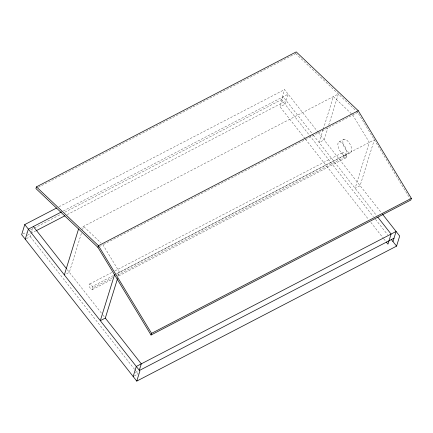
<?xml version="1.0" encoding="UTF-8"?>
<svg xmlns="http://www.w3.org/2000/svg" width="433" height="433" viewBox="0 0 433 433"><rect width="100%" height="100%" fill="white"/><g stroke="black" fill="none" stroke-linecap="round" stroke-linejoin="round"><path stroke-width="0.32" stroke-dasharray="2.17 1.62" d="M26.359 238.643L30.245 236.624L30.938 234.383M31.474 232.651L32.989 227.763M81.382 233.409L69.34 272.308L64.344 274.906M82.562 229.582L83.553 226.394L100.997 242.94M118.339 275.994L119.524 272.168L102.935 244.78L100.158 246.22M64.815 212.213L281.445 99.666L284.568 89.582L317.936 132.038M38.315 187.305L295.712 53.573L296.232 51.895M305.048 138.647L280.048 106.837L283.166 96.754L312.94 134.631M323.088 129.77L319.143 142.522L324.138 139.929L327.889 127.811M323.289 129.131L333.356 96.608L352.738 114.994L369.327 142.381L355.114 188.295L360.11 185.697L374.323 139.783L115.086 274.473M328.679 125.261L338.352 94.015L81.334 227.547M58.969 206.79L284.568 89.582M63.315 210.979L288.161 94.156L285.044 104.239L280.048 106.837M22.852 234.02L26.445 232.148M30.646 229.972L33.639 228.413M34.239 228.099L61.221 214.086M27.398 235.281L35.479 231.081M67.229 214.589L286.083 100.878M103.53 244.466L357.734 112.396L409.786 198.319M339.218 141.829L344.213 139.237M89.669 283.994L111.849 272.471M114.848 270.912L343.223 152.259M112.564 277.677L92.786 287.956A3.123 1.348 62.5 0 1 90.768 288.871A3.123 1.348 62.5 0 1 89.285 284.27A3.123 1.348 62.5 0 1 92.316 286.505L113.895 275.291M116.894 273.737L345.87 154.77L346.335 156.226L117.359 275.188M345.447 155.377A7.491 3.237 62.5 0 0 343.58 144.568A7.491 3.237 62.5 0 0 337.967 145.861A7.491 3.237 62.5 0 0 345.447 155.377L350.443 152.779A7.491 3.237 62.5 0 0 348.576 141.975A7.491 3.237 62.5 0 0 342.963 143.269A7.491 3.237 62.5 0 0 350.443 152.779M92.267 289.639L112.044 279.361M118.642 275.935L345.815 157.904M135.318 372.591L138.652 370.859M134.279 375.952L138.165 373.933L134.831 369.695M295.712 53.573L357.734 112.396M318.347 132.563L381.202 212.527M313.351 135.161L376.618 215.65M281.445 99.666L309.211 134.993M309.627 135.524L373.381 216.635M375.465 219.287L387.546 234.659M305.465 139.177L368.386 219.233M370.886 222.41L383.384 238.318M383.8 238.848L385.884 241.5M67.272 269.678L102.421 314.396M102.832 314.926L105.311 318.082M30.245 236.624L134.414 369.165M92.316 286.505L92.786 287.956M346.335 156.226A3.123 1.348 62.5 0 1 344.316 157.136A3.123 1.348 62.5 0 1 342.839 152.535A3.123 1.348 62.5 0 1 345.87 154.77"/><path stroke-width="0.65" d="M56.571 208.035L24.773 224.559L21.65 234.643L136.768 381.105L396.563 246.128L399.686 236.045L382.442 214.108M36.437 186.872L35.917 188.55L97.939 247.373L151.036 335.018L410.83 200.041L411.35 198.357L358.253 110.718L296.232 51.895L36.437 186.872L98.459 245.695L151.555 333.334L151.036 335.018M25.249 239.216L28.367 229.133L61.518 211.91M64.344 274.906L78.557 228.992M97.939 247.373L98.459 245.695L358.253 110.718M114.528 274.76L100.315 320.674L105.311 318.082L117.554 278.543M133.169 376.531L136.292 366.448L396.087 231.471L392.964 241.554M136.768 381.105L139.886 371.021L24.773 224.559M36.074 230.773L64.831 215.834M151.555 333.334L411.35 198.357M394.003 238.193L139.204 370.572L141.288 363.85L105.311 318.082M377.857 217.231L391.091 234.064L387.968 244.147L386.301 242.025M391.297 239.433L396.563 246.128M33.363 226.54L66.444 268.628"/></g></svg>
